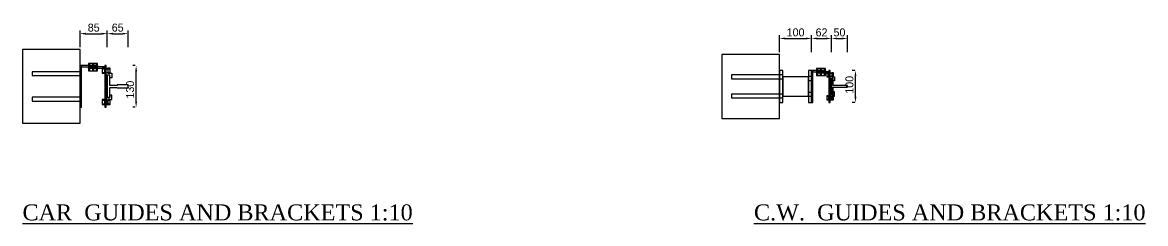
# Model space of a CAD drawing. Header units: millimetres. Extents: x -665 to 1025160, y -28012 to 4210.
# Drawn here: x 1003892 to 1007400, y 46 to 675 of the extents above; entities that cross this region are included whole.
import ezdxf

# ---------------------------------------------------------------- set-up
doc = ezdxf.new("R2010")
doc.units = ezdxf.units.MM
for name, color, linetype in [('A-DIMS', 7, 'Continuous'), ('A-WALL', 7, 'Continuous'), ('S-ANCHOR', 7, 'Continuous'), ('S-BEAM', 7, 'Continuous'), ('S-BRACKET', 7, 'Continuous'), ('S-CLIP', 7, 'Continuous'), ('S-RAIL', 7, 'Continuous')]:
    doc.layers.add(name, color=color, linetype=linetype)
doc.styles.add('SM_STANDARD', font='arial.ttf')
doc.dimstyles.new('ISO-25', dxfattribs={"dimtxt": 2.5, "dimasz": 2.5, "dimexe": 1.25, "dimexo": 0.625, "dimtad": 1, "dimtxsty": 'Standard', "dimcen": 2.5, "dimadec": 0, "dimazin": 0, "dimtfac": 1, "dimtmove": 0, "dimatfit": 3, "dimfxl": 1, "dimarcsym": 0})

# ---------------------------------------------------------------- blocks, each defined once
blk = doc.blocks.new('SM_RAIL_BRACKET_PLAN_T70_65_9_50x40x4_P4_C50x30x6_B10_CAR_WALL_G85')
at = {"layer": 'S-BRACKET'}
for points in [[(0, -65), (4, -65), (4, 65), (0, 65)], [(4, 61), (55.5, 61), (55.5, 65), (4, 65)], [(25.5, 57), (77, 57), (77, 61), (25.5, 61)], [(77, -65), (81, -65), (81, 65), (77, 65)], [(81, -25), (85, -25), (85, 25), (81, 25)]]:
    blk.add_lwpolyline(points, close=True, dxfattribs=at)
at = {"layer": 'S-CLIP'}
for points in [[(26.5, 65), (42.5, 65), (42.5, 71.5), (26.5, 71.5)], [(29.5, 49), (39.5, 49), (39.5, 71.5), (29.5, 71.5)], [(38.5, 65), (54.5, 65), (54.5, 71.5), (38.5, 71.5)], [(41.5, 49), (51.5, 49), (51.5, 71.5), (41.5, 71.5)], [(26.5, 49), (42.5, 49), (42.5, 57), (26.5, 57)], [(38.5, 49), (54.5, 49), (54.5, 57), (38.5, 57)], [(69, 41), (77, 41), (77, 57), (69, 57)], [(69, 44), (93.5, 44), (93.5, 54), (69, 54)], [(81, 35), (81, 57), (87, 57), (87, 41), (99, 41), (99, 27), (93, 27), (93, 35)], [(87, 41), (93.5, 41), (93.5, 57), (87, 57)], [(81, -35), (81, -57), (87, -57), (87, -41), (99, -41), (99, -27), (93, -27), (93, -35)], [(69, -57), (77, -57), (77, -41), (69, -41)], [(69, -54), (93.5, -54), (93.5, -44), (69, -44)], [(87, -57), (93.5, -57), (93.5, -41), (87, -41)]]:
    blk.add_lwpolyline(points, close=True, dxfattribs=at)
blk = doc.blocks.new('SM_RAIL_T70_65_9')
at = {"layer": 'S-RAIL'}
blk.add_lwpolyline([(0, -35), (8, -35), (8, -3), (31, -3), (31, -4.5), (65, -4.5), (65, 4.5), (31, 4.5), (31, 3), (8, 3), (8, 35), (0, 35)], close=True, dxfattribs=at)
blk = doc.blocks.new('*D129')
at = {"layer": 'A-DIMS', "color": 0, "lineweight": -2, "transparency": 16777216}
for p, q in [((1004072, 597.5), (1004072, 650)), ((1004089.5, 640), (1004139.5, 640)), ((1004157, 597.5), (1004157, 650))]:
    blk.add_line(p, q, dxfattribs=at)
at = {"layer": 'A-DIMS', "color": 0, "transparency": 16777216}
for points in [[(1004089.5, 642.9), (1004089.5, 637.1), (1004072, 640)], [(1004139.5, 642.9), (1004139.5, 637.1), (1004157, 640)]]:
    blk.add_solid(points, dxfattribs=at)
at = {"layer": 'Defpoints', "color": 0, "transparency": 16777216}
for p in [(1004157, 640), (1004072, 590), (1004157, 590)]:
    blk.add_point(p, dxfattribs=at)
at = {"layer": 'A-DIMS', "color": 0, "transparency": 16777216, "insert": (1004114.5, 658.8), "char_height": 25, "attachment_point": 5}
blk.add_mtext('85', dxfattribs=at)
blk = doc.blocks.new('*D130')
at = {"layer": 'A-DIMS', "color": 0, "lineweight": -2, "transparency": 16777216}
for p, q in [((1004157, 597.5), (1004157, 650)), ((1004174.5, 640), (1004204.5, 640)), ((1004222, 597.5), (1004222, 650))]:
    blk.add_line(p, q, dxfattribs=at)
at = {"layer": 'A-DIMS', "color": 0, "transparency": 16777216}
for points in [[(1004174.5, 642.9), (1004174.5, 637.1), (1004157, 640)], [(1004204.5, 642.9), (1004204.5, 637.1), (1004222, 640)]]:
    blk.add_solid(points, dxfattribs=at)
at = {"layer": 'Defpoints', "color": 0, "transparency": 16777216}
for p in [(1004222, 640), (1004157, 590), (1004222, 590)]:
    blk.add_point(p, dxfattribs=at)
at = {"layer": 'A-DIMS', "color": 0, "transparency": 16777216, "insert": (1004189.5, 658.8), "char_height": 25, "attachment_point": 5}
blk.add_mtext('65', dxfattribs=at)
blk = doc.blocks.new('*D131')
at = {"layer": 'A-DIMS', "color": 0, "lineweight": -2, "transparency": 16777216}
for p, q in [((1004244.5, 540), (1004237, 540)), ((1004247, 427.5), (1004247, 522.5)), ((1004244.5, 410), (1004237, 410))]:
    blk.add_line(p, q, dxfattribs=at)
at = {"layer": 'A-DIMS', "color": 0, "transparency": 16777216}
for points in [[(1004244.1, 522.5), (1004249.9, 522.5), (1004247, 540)], [(1004244.1, 427.5), (1004249.9, 427.5), (1004247, 410)]]:
    blk.add_solid(points, dxfattribs=at)
at = {"layer": 'Defpoints', "color": 0, "transparency": 16777216}
for p in [(1004247, 540), (1004252, 540), (1004252, 410)]:
    blk.add_point(p, dxfattribs=at)
at = {"layer": 'A-DIMS', "color": 0, "transparency": 16777216, "insert": (1004228.2, 465), "char_height": 25, "attachment_point": 5, "rotation": 90}
blk.add_mtext('130', dxfattribs=at)
blk = doc.blocks.new('SM_RAIL_BRACKET_PLAN_T50_50_5_50x40x4_P4_C40x25x5_B8_CW_ARM_G100')
at = {"layer": 'S-BRACKET'}
for points in [[(0, -50), (4, -50), (4, 50), (0, 50)], [(4, 46), (44, 46), (44, 50), (4, 50)], [(14, 42), (54, 42), (54, 46), (14, 46)], [(54, -50), (58, -50), (58, 50), (54, 50)], [(58, -25), (62, -25), (62, 25), (58, 25)]]:
    blk.add_lwpolyline(points, close=True, dxfattribs=at)
at = {"layer": 'S-CLIP'}
for points in [[(15, 50), (31, 50), (31, 56.5), (15, 56.5)], [(15, 34), (31, 34), (31, 42), (15, 42)], [(18, 34), (28, 34), (28, 56.5), (18, 56.5)], [(27, 50), (43, 50), (43, 56.5), (27, 56.5)], [(27, 34), (43, 34), (43, 42), (27, 42)], [(30, 34), (40, 34), (40, 56.5), (30, 56.5)], [(47.6, 29.6), (54, 29.6), (54, 42.4), (47.6, 42.4)], [(47.6, 32), (68.2, 32), (68.2, 40), (47.6, 40)], [(58, 25), (58, 42), (63, 42), (63, 30), (72, 30), (72, 17), (67, 17), (67, 25)], [(63, 29.6), (68.2, 29.6), (68.2, 42.4), (63, 42.4)], [(47.6, -42.4), (54, -42.4), (54, -29.6), (47.6, -29.6)], [(47.6, -40), (68.2, -40), (68.2, -32), (47.6, -32)], [(58, -25), (58, -42), (63, -42), (63, -30), (72, -30), (72, -17), (67, -17), (67, -25)], [(63, -42.4), (68.2, -42.4), (68.2, -29.6), (63, -29.6)]]:
    blk.add_lwpolyline(points, close=True, dxfattribs=at)
blk = doc.blocks.new('SM_RAIL_T50_50_5')
at = {"layer": 'S-RAIL'}
blk.add_lwpolyline([(0, -25), (5, -25), (5, -2.5), (50, -2.5), (50, 2.5), (5, 2.5), (5, 25), (0, 25)], close=True, dxfattribs=at)
blk = doc.blocks.new('*D132')
at = {"layer": 'A-DIMS', "color": 0, "lineweight": -2, "transparency": 16777216}
for p, q in [((1006257, 582.5), (1006257, 635)), ((1006357, 582.5), (1006357, 635)), ((1006274.5, 625), (1006339.5, 625))]:
    blk.add_line(p, q, dxfattribs=at)
at = {"layer": 'A-DIMS', "color": 0, "transparency": 16777216}
for points in [[(1006274.5, 627.9), (1006274.5, 622.1), (1006257, 625)], [(1006339.5, 627.9), (1006339.5, 622.1), (1006357, 625)]]:
    blk.add_solid(points, dxfattribs=at)
at = {"layer": 'Defpoints', "color": 0, "transparency": 16777216}
for p in [(1006357, 625), (1006257, 575), (1006357, 575)]:
    blk.add_point(p, dxfattribs=at)
at = {"layer": 'A-DIMS', "color": 0, "transparency": 16777216, "insert": (1006307, 643.8), "char_height": 25, "attachment_point": 5}
blk.add_mtext('100', dxfattribs=at)
blk = doc.blocks.new('*D133')
at = {"layer": 'A-DIMS', "color": 0, "lineweight": -2, "transparency": 16777216}
for p, q in [((1006357, 582.5), (1006357, 635)), ((1006419, 582.5), (1006419, 635)), ((1006374.5, 625), (1006401.5, 625))]:
    blk.add_line(p, q, dxfattribs=at)
at = {"layer": 'A-DIMS', "color": 0, "transparency": 16777216}
for points in [[(1006374.5, 627.9), (1006374.5, 622.1), (1006357, 625)], [(1006401.5, 627.9), (1006401.5, 622.1), (1006419, 625)]]:
    blk.add_solid(points, dxfattribs=at)
at = {"layer": 'Defpoints', "color": 0, "transparency": 16777216}
for p in [(1006419, 625), (1006357, 575), (1006419, 575)]:
    blk.add_point(p, dxfattribs=at)
at = {"layer": 'A-DIMS', "color": 0, "transparency": 16777216, "insert": (1006388, 643.8), "char_height": 25, "attachment_point": 5}
blk.add_mtext('62', dxfattribs=at)
blk = doc.blocks.new('*D134')
at = {"layer": 'A-DIMS', "color": 0, "lineweight": -2, "transparency": 16777216}
for p, q in [((1006419, 582.5), (1006419, 635)), ((1006469, 582.5), (1006469, 635)), ((1006436.5, 625), (1006451.5, 625))]:
    blk.add_line(p, q, dxfattribs=at)
at = {"layer": 'A-DIMS', "color": 0, "transparency": 16777216}
for points in [[(1006436.5, 627.9), (1006436.5, 622.1), (1006419, 625)], [(1006451.5, 627.9), (1006451.5, 622.1), (1006469, 625)]]:
    blk.add_solid(points, dxfattribs=at)
at = {"layer": 'Defpoints', "color": 0, "transparency": 16777216}
for p in [(1006469, 625), (1006419, 575), (1006469, 575)]:
    blk.add_point(p, dxfattribs=at)
at = {"layer": 'A-DIMS', "color": 0, "transparency": 16777216, "insert": (1006444, 643.8), "char_height": 25, "attachment_point": 5}
blk.add_mtext('50', dxfattribs=at)
blk = doc.blocks.new('*D135')
at = {"layer": 'A-DIMS', "color": 0, "lineweight": -2, "transparency": 16777216}
for p, q in [((1006491.5, 525), (1006484, 525)), ((1006494, 442.5), (1006494, 507.5)), ((1006491.5, 425), (1006484, 425))]:
    blk.add_line(p, q, dxfattribs=at)
at = {"layer": 'A-DIMS', "color": 0, "transparency": 16777216}
for points in [[(1006491.1, 507.5), (1006496.9, 507.5), (1006494, 525)], [(1006491.1, 442.5), (1006496.9, 442.5), (1006494, 425)]]:
    blk.add_solid(points, dxfattribs=at)
at = {"layer": 'Defpoints', "color": 0, "transparency": 16777216}
for p in [(1006494, 525), (1006499, 525), (1006499, 425)]:
    blk.add_point(p, dxfattribs=at)
at = {"layer": 'A-DIMS', "color": 0, "transparency": 16777216, "insert": (1006475.2, 480), "char_height": 25, "attachment_point": 5, "rotation": 90}
blk.add_mtext('100', dxfattribs=at)

msp = doc.modelspace()

# ---------------------------------------------------------------- linework, layer by layer
at = {"layer": 'A-WALL'}
for points in [[(1003892, 360), (1004072, 360), (1004072, 590), (1003892, 590)], [(1006077, 375), (1006257, 375), (1006257, 575), (1006077, 575)]]:
    msp.add_lwpolyline(points, close=True, dxfattribs=at)
at = {"layer": 'S-ANCHOR'}
for points in [[(1003922, 509), (1004076, 509), (1004076, 521), (1003922, 521)], [(1006107, 499), (1006267, 499), (1006267, 511), (1006107, 511)], [(1006347, 494), (1006361, 494), (1006361, 506), (1006347, 506)], [(1003922, 429), (1004076, 429), (1004076, 441), (1003922, 441)], [(1006107, 439), (1006267, 439), (1006267, 451), (1006107, 451)], [(1006347, 444), (1006361, 444), (1006361, 456), (1006347, 456)]]:
    msp.add_lwpolyline(points, close=True, dxfattribs=at)
at = {"layer": 'S-BEAM'}
msp.add_lwpolyline([(1006267, 445), (1006347, 445), (1006347, 505), (1006267, 505)], close=True, dxfattribs=at)
at = {"layer": 'S-BRACKET'}
for points in [[(1006257, 425), (1006267, 425), (1006267, 525), (1006257, 525)], [(1006347, 425), (1006357, 425), (1006357, 525), (1006347, 525)]]:
    msp.add_lwpolyline(points, close=True, dxfattribs=at)

# ---------------------------------------------------------------- block references
for name, p in [('SM_RAIL_BRACKET_PLAN_T70_65_9_50x40x4_P4_C50x30x6_B10_CAR_WALL_G85', (1004072, 475)), ('SM_RAIL_BRACKET_PLAN_T50_50_5_50x40x4_P4_C40x25x5_B8_CW_ARM_G100', (1006357, 475))]:
    msp.add_blockref(name, p, dxfattribs=at)
at = {"layer": 'S-RAIL'}
for name, p in [('SM_RAIL_T70_65_9', (1004157, 475)), ('SM_RAIL_T50_50_5', (1006419, 475))]:
    msp.add_blockref(name, p, dxfattribs=at)

# ---------------------------------------------------------------- texts
at = {"char_height": 50, "attachment_point": 1, "style": 'SM_STANDARD'}
for s, insert in [('{\\Fcent|c0;\\LCAR  GUIDES AND BRACKETS 1:10}', (1003892, 106)), ('{\\Fcent|c0;\\LC.W.  GUIDES AND BRACKETS 1:10}', (1006177, 106))]:
    msp.add_mtext(s, dxfattribs=dict(at, insert=insert))

# ---------------------------------------------------------------- dimensions: what is measured, and where the dimension line sits
at = {"layer": 'A-DIMS'}
for base, p1, p2, picture, middle in [((1004157, 640), (1004072, 590), (1004157, 590), '*D129', (1004114.5, 658.75)), ((1004222, 640), (1004157, 590), (1004222, 590), '*D130', (1004189.5, 658.75)), ((1006357, 625), (1006257, 575), (1006357, 575), '*D132', (1006307, 643.75)), ((1006419, 625), (1006357, 575), (1006419, 575), '*D133', (1006388, 643.75)), ((1006469, 625), (1006419, 575), (1006469, 575), '*D134', (1006444, 643.75))]:
    dim = msp.add_linear_dim(base=base, p1=p1, p2=p2, dimstyle='ISO-25', override={"dimscale": 1, "dimtxt": 25, "dimasz": 17.5, "dimexe": 10, "dimexo": 7.5, "dimgap": 6.25, "dimtad": 1, "dimdec": 0}, dxfattribs=at)
    dim.commit()
    dim.dimension.update_dxf_attribs({"geometry": picture, "text_midpoint": middle})
for base, p1, p2, picture, middle in [((1004247, 540), (1004252, 410), (1004252, 540), '*D131', (1004247, 465)), ((1006494, 525), (1006499, 425), (1006499, 525), '*D135', (1006494, 480))]:
    dim = msp.add_linear_dim(base=base, p1=p1, p2=p2, angle=90, dimstyle='ISO-25', override={"dimscale": 1, "dimtxt": 25, "dimasz": 17.5, "dimexe": 10, "dimexo": 7.5, "dimgap": 6.25, "dimtad": 1, "dimdec": 0}, dxfattribs=at)
    dim.commit()
    dim.dimension.update_dxf_attribs({"geometry": picture, "text_midpoint": middle, "dimtype": 160})

doc.saveas('drawing.dxf')
